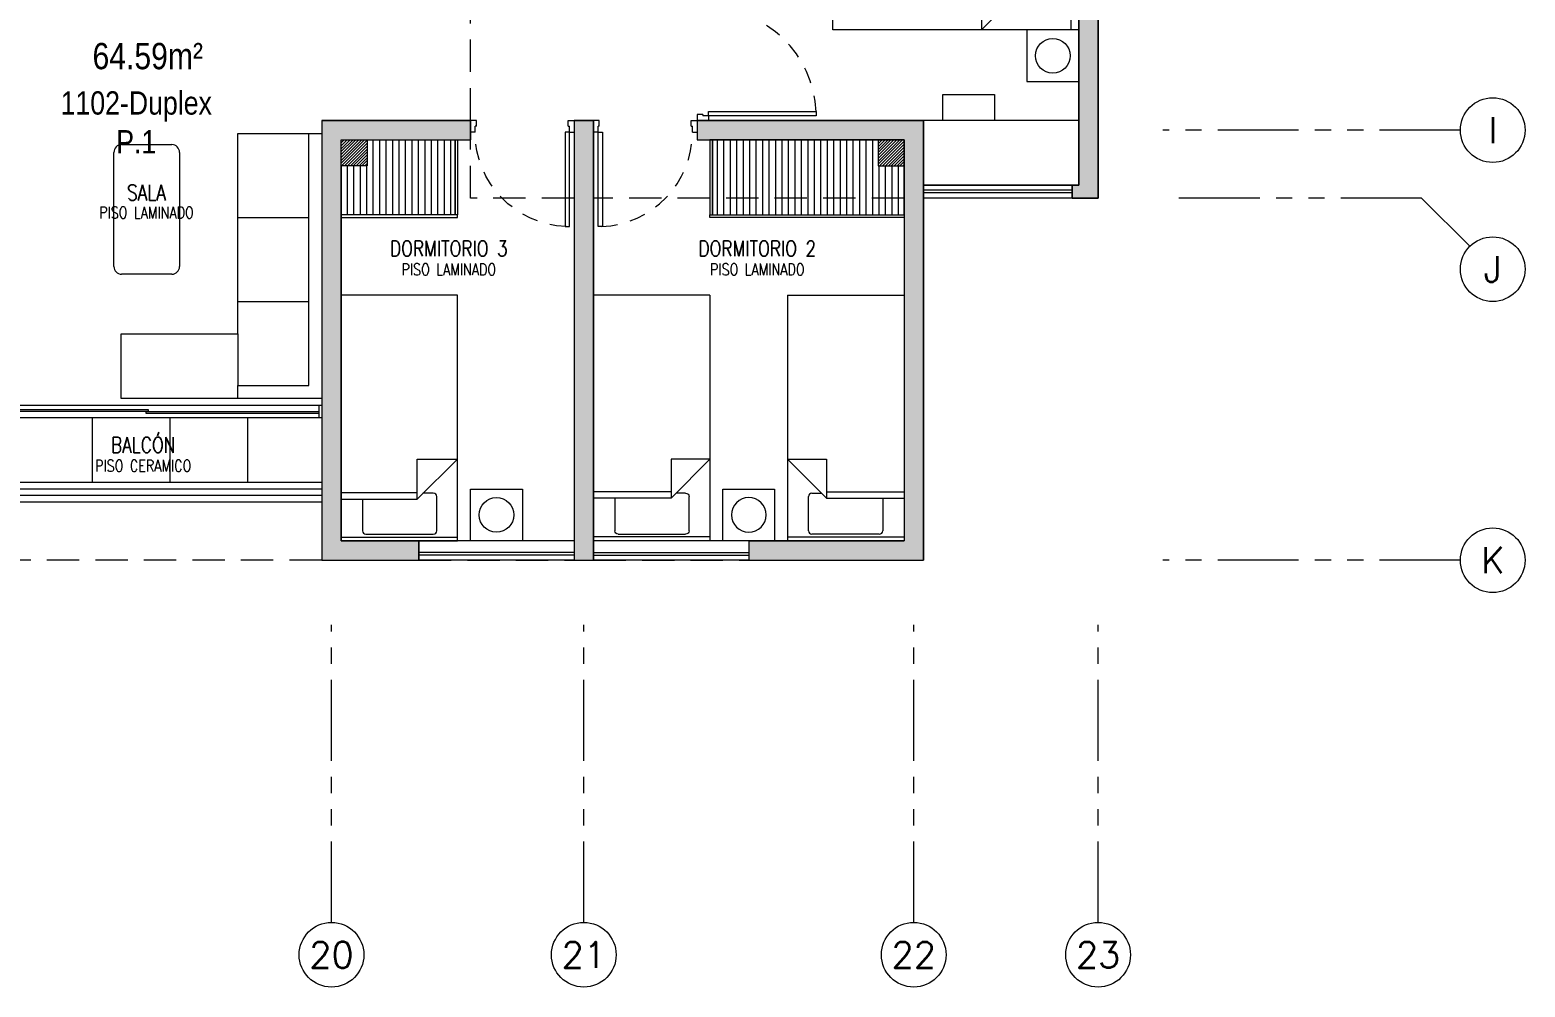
# Model space of a CAD drawing. Header units: millimetres. Extents: x 3765 to 3833, y 1327 to 1657.
# Drawn here: x 3810.27 to 3821.82, y 1403.44 to 1410.84 of the extents above; entities that cross this region are included whole.
import ezdxf
from ezdxf import colors
from ezdxf.entities.mleader import LeaderData, LeaderLine
from ezdxf.enums import TextEntityAlignment as Align
from ezdxf.math import Vec2, Vec3

# ---------------------------------------------------------------- set-up
doc = ezdxf.new("R2010")
doc.units = ezdxf.units.MM
for name, pattern in [('HIDDEN2', [0.1875, 0.125, -0.0625]), ('PHANTOM', [63.5, 31.75, -6.35, 6.35, -6.35, 6.35, -6.35]), ('PHANTOM2', [1.25, 0.625, -0.125, 0.125, -0.125, 0.125, -0.125]), ('X-REF_DP_Arquitectura$0$HIDDEN', [0.375, 0.25, -0.125])]:
    doc.linetypes.add(name, pattern=pattern)
doc.layers.get('0').update_dxf_attribs({"color": 251, "lineweight": 9})
doc.layers.get('DEFPOINTS').update_dxf_attribs({"color": 251, "lineweight": 9})
for name, color, linetype, lineweight in [('A-BARANDAS', 251, 'Continuous', 13), ('A-COTAS EXT', 251, 'Continuous', 13), ('A-EJES', 251, 'PHANTOM', 13), ('A-HATCH', 251, 'Continuous', 13), ('A-MOBILIARIO', 251, 'Continuous', 13), ('A-MURO BAJO', 251, 'Continuous', 13), ('A-MUROS', 251, 'Continuous', 13), ('A-NUMERACIONDEP', 251, 'Continuous', 13), ('A-TEXTO-ACABADO PISO', 251, 'Continuous', 13), ('A-TEXTO-AMBIENTE', 251, 'Continuous', 13), ('A-ÁREA TEXTO', 251, 'Continuous', 13), ('A_20_Estructuras', 251, 'Continuous', 13), ('A_50_TextoAmbiente', 251, 'Continuous', 13), ('A_50_Vigas', 251, 'X-REF_DP_Arquitectura$0$HIDDEN', 13), ('A_60_HatchEstructuras', 251, 'Continuous', 13), ('DLP_MOBILIARIO FIJO', 251, 'Continuous', 13)]:
    doc.layers.add(name, color=color, linetype=linetype, lineweight=lineweight)
doc.styles.add('R80', font='ARIALN.TTF', dxfattribs={"height": 2.03})
doc.styles.add('R80-100', font='ARIALN.TTF', dxfattribs={"height": 0.2032})
doc.styles.add('ROMANS', font='romans.shx', dxfattribs={"width": 0.8})

# ---------------------------------------------------------------- blocks, each defined once
blk = doc.blocks.new('EF-P112')
at = {"layer": 'A_60_HatchEstructuras'}
h = blk.add_hatch(color=256, dxfattribs=at)
h.dxf.hatch_style = 1
h.paths.add_polyline_path([(-1.6, -4.3), (-3.75, -4.3), (-3.75, -4.45), (-3.3, -4.45), (-3.3, -6.05), (-3.1, -6.05), (-3.1, -4.45), (-1.75, -4.45), (-1.75, -5.5), (-1.6, -5.5)], flags=17)
h.paths.add_polyline_path([(-1.6, -8.35), (-1.747, -8.35), (-1.75, -8.35), (-1.75, -9.4), (-3.1, -9.4), (-3.1, -7.8), (-3.3, -7.8), (-3.3, -9.4), (-3.75, -9.4), (-3.75, -9.55), (-1.6, -9.55)], flags=17)
h.paths.add_polyline_path([(-4.5, -7), (-1.75, -7), (-1.75, -7.6), (-1.6, -7.6), (-1.6, -7), (1.2, -7), (1.2, -10.95), (1.15, -10.95), (1.15, -11.05), (1.35, -11.05), (1.35, -2.8), (1.15, -2.8), (1.15, -2.9), (1.2, -2.9), (1.2, -6.85), (-1.6, -6.85), (-1.6, -6.25), (-1.75, -6.25), (-1.75, -6.85), (-4.5, -6.85), (-4.5, -4.3), (-4.65, -4.3), (-4.65, -6.85), (-7.5, -6.85), (-7.5, -7), (-4.65, -7), (-4.65, -9.55), (-4.5, -9.55)])
h = blk.add_hatch(color=256, dxfattribs=at)
h.dxf.hatch_style = 1
h.paths.add_polyline_path([(-4.5, -10.6), (-3.5, -10.6), (-3.5, -10.45), (-4.65, -10.45), (-4.65, -13.85), (-3.9, -13.85), (-3.9, -13.7), (-4.5, -13.7)])
h.paths.add_polyline_path([(-2.55, -10.45), (-2.7, -10.45), (-2.7, -13.85), (-2.55, -13.85)])
h.paths.add_polyline_path([(0, -10.45), (-1.75, -10.45), (-1.75, -10.6), (-0.15, -10.6), (-0.15, -13.7), (-1.35, -13.7), (-1.35, -13.85), (0, -13.85)])
at = {"layer": 'A_20_Estructuras'}
blk.add_lwpolyline([(-7.5, -7), (-4.65, -7), (-4.65, -9.55), (-4.5, -9.55), (-4.5, -7), (-1.75, -7), (-1.75, -7.6), (-1.6, -7.6), (-1.6, -7), (1.2, -7), (1.2, -10.95), (1.15, -10.95), (1.15, -11.05), (1.35, -11.05), (1.35, -2.8)], dxfattribs=at)
for points in [[(-4.5, -10.6), (-3.5, -10.6), (-3.5, -10.45), (-4.65, -10.45), (-4.65, -13.85), (-3.9, -13.85), (-3.9, -13.7), (-4.5, -13.7)], [(-2.55, -10.45), (-2.7, -10.45), (-2.7, -13.85), (-2.55, -13.85)], [(0, -10.45), (-1.75, -10.45), (-1.75, -10.6), (-0.15, -10.6), (-0.15, -13.7), (-1.35, -13.7), (-1.35, -13.85), (0, -13.85)]]:
    blk.add_lwpolyline(points, close=True, dxfattribs=at)
at = {"layer": 'A_50_Vigas'}
for p, q in [((1.15, -11.05), (0, -11.05)), ((-4.65, -13.85), (-7.35, -13.85)), ((-3.9, -13.85), (-2.7, -13.85)), ((-2.55, -13.85), (-1.35, -13.85))]:
    blk.add_line(p, q, dxfattribs=at)
for points in [[(-3.5, -10.45), (-3.5, -9.55)], [(-2.7, -11.05), (-3.5, -11.05), (-3.5, -10.6)], [(-0.15, -11.05), (-2.55, -11.05)]]:
    blk.add_lwpolyline(points, dxfattribs=at)
blk = doc.blocks.new('A$C77AB7FBD')
at = {"linetype": 'Continuous'}
for p, q in [((0, 0), (0, 1.9)), ((0.9, 1.9), (0, 1.9)), ((0.9, 1.87), (0, 1.87)), ((0.9, 0), (0.9, 1.9)), ((0.164, 1.57), (0.164, 1.822)), ((0.191, 1.849), (0.712, 1.849)), ((0.739, 1.822), (0.739, 1.558)), ((0.6, 1.57), (0, 1.57)), ((0.6, 1.52), (0, 1.52)), ((0.6, 1.27), (0.6, 1.57)), ((0.9, 1.27), (0.6, 1.57)), ((0.712, 1.532), (0.638, 1.532)), ((0.9, 1.27), (0.6, 1.27)), ((0.9, 0), (0, 0))]:
    blk.add_line(p, q, dxfattribs=at)
for centre, start, end in [((0.191, 1.822), 90, 180), ((0.712, 1.822), 0, 90), ((0.712, 1.558), 270, 0)]:
    blk.add_arc(centre, 0.0267, start, end, dxfattribs=at)
blk = doc.blocks.new('A$C2EBA15F5')
blk.add_lwpolyline([(0, 0.4), (0, 0), (0.4, 0), (0.4, 0.4)], close=True)
blk.add_circle((0.2, 0.2), 0.134)
blk = doc.blocks.new('CAMA PROYECCION')
for p, q in [((37.495, 40.642, 0), (37.495, 38.771, 0)), ((38.395, 40.642, 0), (37.495, 40.642, 0)), ((38.395, 38.771, 0), (38.395, 40.642, 0)), ((38.081, 39.374, 0), (38.395, 39.374, 0)), ((38.395, 39.374, 0), (38.081, 39.064, 0)), ((38.081, 39.064, 0), (38.081, 39.374, 0)), ((38.081, 39.113, 0), (37.495, 39.113, 0)), ((37.495, 39.064, 0), (38.081, 39.064, 0)), ((37.659, 39.064, 0), (37.659, 38.82, 0)), ((38.207, 39.111, 0), (38.127, 39.111, 0)), ((38.234, 38.82, 0), (38.234, 39.084, 0)), ((37.495, 38.742, 0), (37.495, 38.997, 0)), ((38.395, 38.742, 0), (38.395, 38.997, 0)), ((37.495, 38.771, 0), (38.395, 38.771, 0)), ((37.495, 38.742, 0), (38.395, 38.742, 0)), ((37.686, 38.794, 0), (38.207, 38.794, 0))]:
    blk.add_line(p, q)
at = {"elevation": 0}
blk.add_lwpolyline([(38.495, 38.742), (38.495, 39.142), (38.895, 39.142), (38.895, 38.742)], close=True, dxfattribs=at)
blk.add_circle((38.695, 38.942, 0), 0.134)
for centre, start, end in [((38.207, 39.084, 0), 0, 90), ((37.686, 38.82, 0), 180, 270), ((38.207, 38.82, 0), 270, 0)]:
    blk.add_arc(centre, 0.0267, start, end)
blk = doc.blocks.new('*U87')
for p, q in [((0.01, 0.755), (0.01, 0.8)), ((0.055, 0.755), (0.01, 0.755)), ((0.1, 0.765), (0.055, 0.765)), ((0.055, 0.755), (0.055, 0.765)), ((0.1, 0.765), (0.1, 0.8)), ((0.055, 0.045), (0.01, 0.045)), ((0.01, 0.045), (0.01, 0)), ((0.055, 0.045), (0.055, 0.035)), ((0.1, 0.035), (0.055, 0.035)), ((0.1, 0.035), (0.1, 0))]:
    blk.add_line(p, q)
blk.add_lwpolyline([(0.83, 0.07), (0.83, 0.035), (0.1, 0.035), (0.1, 0.07)], close=True)
at = {"color": 7, "linetype": 'HIDDEN2'}
blk.add_arc((0.1, 0.034), 0.731, 2.2301, 89.9672, dxfattribs=at)
blk = doc.blocks.new('*U86')
for p, q in [((0.01, 0.855), (0.01, 0.9)), ((0.055, 0.855), (0.01, 0.855)), ((0.1, 0.865), (0.055, 0.865)), ((0.055, 0.855), (0.055, 0.865)), ((0.1, 0.865), (0.1, 0.9)), ((0.055, 0.045), (0.01, 0.045)), ((0.01, 0.045), (0.01, 0)), ((0.055, 0.045), (0.055, 0.035)), ((0.1, 0.035), (0.055, 0.035)), ((0.1, 0.035), (0.1, 0))]:
    blk.add_line(p, q)
blk.add_lwpolyline([(0.93, 0.07), (0.93, 0.035), (0.1, 0.035), (0.1, 0.07)], close=True)
at = {"color": 7, "linetype": 'HIDDEN2'}
blk.add_arc((0.1, 0.034), 0.831, 2.2301, 89.9672, dxfattribs=at)
blk = doc.blocks.new('MESA CENTRO')
for p, q in [((-0.194, 0), (0.194, 0)), ((-0.254, -0.942), (-0.254, -0.06)), ((0.254, -0.06), (0.254, -0.942)), ((0.194, -1.002), (-0.194, -1.002))]:
    blk.add_line(p, q)
for centre, start, end in [((-0.194, -0.06), 90, 180), ((0.194, -0.06), 0, 90), ((-0.194, -0.942), 180, 270), ((0.194, -0.942), 270, 0)]:
    blk.add_arc(centre, 0.06, start, end)
blk = doc.blocks.new('SOFA SEC')
for p, q in [((0, 0.65), (0.1, 0.65)), ((0.1, 0.65), (0.1, 0.1)), ((0.5, 0.65), (0.1, 0.65)), ((0.75, 0.65), (0.75, 0.1)), ((1.4, 0.65), (1.4, 0.1)), ((0.1, 0.1), (2.05, 0.1))]:
    blk.add_line(p, q)
blk.add_lwpolyline([(0.5, 1.55), (0.5, 0.65), (2.05, 0.65), (2.05, 0), (0, 0), (0, 1.55)], close=True)
blk = doc.blocks.new('A$C3E6679A6')
for p, q in [((0, 1.904), (1.45, 1.904)), ((0, 1.844), (0, 1.904)), ((1.45, 1.904), (1.45, 1.844))]:
    blk.add_line(p, q)
at = {"linetype": 'Continuous'}
for p, q in [((0, 1.844), (1.45, 1.844)), ((0, 0.004), (0, 1.844)), ((0.187, 1.509), (0.187, 1.786)), ((0.217, 1.817), (0.641, 1.817)), ((0.672, 1.786), (0.672, 1.509)), ((0.778, 1.509), (0.778, 1.786)), ((0.809, 1.817), (1.233, 1.817)), ((1.263, 1.786), (1.263, 1.493)), ((1.45, 1.844), (1.45, 0.004)), ((0, 1.508), (1.095, 1.508)), ((1.45, 1.154), (1.095, 1.508)), ((1.095, 1.508), (1.095, 1.154)), ((1.095, 1.452), (0, 1.452)), ((1.233, 1.462), (1.142, 1.462)), ((1.095, 1.154), (1.45, 1.154)), ((1.45, 0.004), (0, 0.004))]:
    blk.add_line(p, q, dxfattribs=at)
for centre, start, end in [((0.217, 1.786), 90, 180), ((0.641, 1.786), 0, 90), ((0.809, 1.786), 90, 180), ((1.233, 1.786), 0, 90), ((1.233, 1.493), 270, 0)]:
    blk.add_arc(centre, 0.0306, start, end, dxfattribs=at)
at = {"layer": 'DEFPOINTS', "color": 0, "linetype": 'ByBlock'}
for p in [(0, 1.904), (0, 0)]:
    blk.add_point(p, dxfattribs=at)
blk = doc.blocks.new('DPTO 65_D1')
at = {"layer": 'A-HATCH'}
h = blk.add_hatch(dxfattribs=at)
h.set_pattern_fill('_USER', color=8, scale=0.6, double=1, pattern_type=0)
h.set_pattern_definition([(0, (-0.15005, 6.325), (0, 0.6), []), (90, (-0.15005, 6.325), (-0.6, 4e-17), [])])
h.paths.add_polyline_path([(-2.85, 6.325), (-0.15, 6.325), (-0.15, 5.825), (-2.85, 5.825)])
h = blk.add_hatch(dxfattribs=at)
h.set_pattern_fill('ANSI31', color=8, scale=0.005, angle=180)
h.paths.add_polyline_path([(-7.35, 3.875), (-7.15, 3.875), (-7.15, 3.675), (-7.35, 3.675)])
h = blk.add_hatch(dxfattribs=at)
h.set_pattern_fill('ANSI31', color=8, scale=0.005)
h.set_pattern_definition([(45, (-72.590967, -25.000034), (-0.01122532, 0.01122532), [])])
h.paths.add_polyline_path([(-3, 3.875), (-3.2, 3.875), (-3.2, 3.675), (-3, 3.675)])
at = {"layer": 'DLP_MOBILIARIO FIJO'}
h = blk.add_hatch(dxfattribs=at)
h.set_pattern_fill('_USER', color=8, scale=0.05, angle=450, pattern_type=0)
h.set_pattern_definition([(90, (-22.93, -16.620034), (-0.05, 2e-17), [])])
h.paths.add_polyline_path([(-5.87, 4.255), (-5.87, 3.675), (-7.15, 3.675), (-7.15, 3.875), (-7.35, 3.875), (-7.35, 4.255)])
h = blk.add_hatch(dxfattribs=at)
h.set_pattern_fill('_USER', color=8, scale=0.05, angle=270, pattern_type=0)
h.set_pattern_definition([(270, (-24.92, -16.620034), (0.05, -9e-18), [])])
h.paths.add_polyline_path([(-3.88, 4.255), (-3, 4.255), (-3, 3.875), (-3.2, 3.875), (-3.2, 3.675), (-3.88, 3.675)])
at = {"layer": 'A-BARANDAS', "color": 8, "elevation": 0}
for points in [[(-2.85, 6.425), (-0.15, 6.425)], [(-2.85, 6.375), (-0.15, 6.375)]]:
    blk.add_lwpolyline(points, dxfattribs=at)
at = {"layer": 'A-MOBILIARIO', "color": 8}
blk.add_lwpolyline([(-8.7, 3.525), (-7.5, 3.525), (-7.5, 4.025), (-8.65, 4.025)], dxfattribs=at)
blk.add_lwpolyline([(-8.05, 3.325), (-8.05, 3.525), (-7.65, 3.525), (-7.65, 3.325)], close=True, dxfattribs=at)
at = {"layer": 'A-MURO BAJO', "color": 8}
for p, q in [((-6.15, 6.925), (-4.95, 6.925)), ((-4.8, 6.925), (-3.6, 6.925)), ((-6.15, 6.775), (-4.95, 6.775)), ((-4.8, 6.775), (-3.6, 6.775)), ((-2.83, 5.825, 0), (-0.17, 5.825, 0)), ((-0.17, 5.725, 0), (-2.83, 5.725, 0)), ((-8.65, 4.125), (-7.5, 4.125)), ((-8.65, 4.025), (-7.5, 4.025))]:
    blk.add_line(p, q, dxfattribs=at)
at = {"layer": 'A-MURO BAJO', "color": 8, "elevation": 0}
for points in [[(-2.85, 6.475), (-0.15, 6.475)], [(-2.85, 6.325), (-0.15, 6.325)]]:
    blk.add_lwpolyline(points, dxfattribs=at)
at = {"layer": 'A-MUROS', "color": 8}
for p, q in [((-6.15, 6.925), (-7.5, 6.925)), ((-7.5, 3.525), (-7.5, 6.925)), ((-6.15, 6.775), (-6.15, 6.925)), ((-4.8, 6.925), (-4.95, 6.925)), ((-4.95, 3.525), (-4.95, 6.925)), ((-4.8, 3.525), (-4.8, 6.925)), ((-2.85, 6.925), (-3.6, 6.925)), ((-3.6, 6.775), (-3.6, 6.925)), ((-2.85, 3.525), (-2.85, 6.925)), ((-6.15, 6.775), (-7.35, 6.775)), ((-7.35, 3.875), (-7.35, 6.775)), ((-3, 6.775), (-3.6, 6.775)), ((-3, 3.875), (-3, 6.775)), ((-8.85, 4.125), (-8.85, -0.075)), ((-7.15, 3.875), (-7.35, 3.875)), ((-7.15, 3.675), (-7.15, 3.875)), ((-3.2, 3.675), (-3.2, 3.875)), ((-3.2, 3.875), (-3, 3.875)), ((-5.75, 3.675), (-7.15, 3.675)), ((-5.75, 3.525), (-5.75, 3.675)), ((-3.2, 3.675), (-4, 3.675)), ((-4, 3.525), (-4, 3.675)), ((-5.75, 3.525), (-7.5, 3.525)), ((-4.8, 3.525), (-4.95, 3.525)), ((-2.85, 3.525), (-4, 3.525))]:
    blk.add_line(p, q, dxfattribs=at)
blk.add_lwpolyline([(-8.85, 4.125), (-8.65, 4.125), (-8.65, 4.025), (-8.7, 4.025), (-8.7, 0.075)], dxfattribs=at)
at = {"layer": 'DLP_MOBILIARIO FIJO', "color": 8}
for p, q in [((-4.95, 6.885), (-6.15, 6.885)), ((-4.95, 6.865), (-6.15, 6.865)), ((-4.8, 6.885), (-3.6, 6.885)), ((-4.8, 6.865), (-3.6, 6.865)), ((-8.65, 4.085), (-7.5, 4.085)), ((-8.65, 4.065), (-7.5, 4.065))]:
    blk.add_line(p, q, dxfattribs=at)
at = {"layer": 'DLP_MOBILIARIO FIJO', "color": 8, "elevation": 0}
for points in [[(-2.83, 5.725), (-2.85, 5.725), (-2.85, 5.825), (-2.83, 5.825)], [(-1.49, 5.788), (-2.83, 5.788), (-2.83, 5.778), (-1.49, 5.778)], [(-1.51, 5.763), (-0.17, 5.763), (-0.17, 5.773), (-1.51, 5.773)], [(-5.85, 4.275), (-5.85, 4.255), (-7.35, 4.255), (-7.35, 4.275)], [(-5.87, 3.675), (-5.85, 3.675), (-5.85, 4.255), (-5.87, 4.255)], [(-3.9, 4.275), (-3.9, 4.255), (-3, 4.255), (-3, 4.275)], [(-3.88, 3.675), (-3.9, 3.675), (-3.9, 4.255), (-3.88, 4.255)]]:
    blk.add_lwpolyline(points, close=True, dxfattribs=at)
at = {"layer": 'DLP_MOBILIARIO FIJO', "color": 8}
for points in [[(-7.35, 3.675), (-5.87, 3.675), (-5.87, 4.255), (-7.35, 4.255)], [(-3, 3.675), (-3.88, 3.675), (-3.88, 4.255), (-3, 4.255)]]:
    blk.add_lwpolyline(points, close=True, dxfattribs=at)
at = {"layer": 'A-MOBILIARIO', "color": 8}
for name, p in [('A$C77AB7FBD', (-7.35, 4.875)), ('A$C2EBA15F5', (-8.7, 2.825))]:
    blk.add_blockref(name, p, dxfattribs=at)
at = {"layer": 'A-MOBILIARIO', "color": 8, "extrusion": (0, 0, -1), "zscale": -1}
blk.add_blockref('A$C2EBA15F5', (5.95, 6.375), dxfattribs=at)
at = {"layer": 'A-MOBILIARIO', "color": 8, "xscale": -1}
blk.add_blockref('A$C77AB7FBD', (-4.95, 4.875), dxfattribs=at)
at = {"layer": 'A-MOBILIARIO', "color": 8}
for name, p, rotation in [('CAMA PROYECCION', (34.495, 45.517, 0), 180), ('SOFA SEC', (-2.85, 5.675, 0), 269.9995671478981), ('MESA CENTRO', (-1.497, 4.714, 0), 359.999977420888), ('*U87', (-4.95, 3.515), 90), ('*U86', (-5.74, 3.525), 180)]:
    blk.add_blockref(name, p, dxfattribs=dict(at, rotation=rotation))
at = {"layer": 'A-MOBILIARIO', "color": 8, "xscale": -1.000000000000004, "rotation": 270}
blk.add_blockref('*U87', (-4.8, 3.515), dxfattribs=at)
at = {"layer": 'A-MOBILIARIO', "color": 8, "extrusion": (0, 0, -1), "xscale": -1.000000000000004, "zscale": -1.000000000000004, "rotation": 270}
blk.add_blockref('A$C3E6679A6', (6.796, 1.375), dxfattribs=at)
blk = doc.blocks.new('TC_P10')
at = {"rotation": 180}
blk.add_blockref('DPTO 65_D1', (41.2, 4.125), dxfattribs=at)
blk = doc.blocks.new('TEXTO AMBIENTES P10')
at = {"layer": 'A-TEXTO-ACABADO PISO', "char_height": 0.09, "attachment_point": 2, "rotation": 360, "style": 'ROMANS'}
for width, insert in [(1.03452, (41.345, -11.117, 0)), (1.20225, (43.682, -11.557)), (1.20225, (46.066, -11.557))]:
    blk.add_mtext_dynamic_manual_height_columns('PISO LAMINADO', width=width, gutter_width=12.5, heights=[0], dxfattribs=dict(at, insert=insert))
at = {"layer": 'A-TEXTO-ACABADO PISO', "insert": (41.32, -13.075), "char_height": 0.09, "attachment_point": 2, "style": 'ROMANS'}
blk.add_mtext_dynamic_manual_height_columns('PISO CERAMICO', width=1.20225, gutter_width=12.5, heights=[0], dxfattribs=at)
at = {"layer": 'A-TEXTO-AMBIENTE', "style": 'ROMANS', "width": 0.8}
for s, p in [('SALA', (41.345, -11.068, 0)), ('DORMITORIO 3', (43.682, -11.5, 0)), ('DORMITORIO 2', (46.066, -11.5, 0)), ('BALCÓN', (41.32, -13.019, 0))]:
    blk.add_text(s, height=0.12, dxfattribs=at).set_placement(p, align=Align.CENTER)
blk = doc.blocks.new('_Dot')
at = {"color": 0, "linetype": 'ByBlock', "lineweight": -2}
blk.add_line((-0.5, 0), (-1, 0), dxfattribs=at)
at = {"color": 0, "linetype": 'ByBlock', "const_width": 0.5}
blk.add_lwpolyline([(-0.25, 0, 1), (0.25, 0, 1)], format="xyb", close=True, dxfattribs=at)
blk = doc.blocks.new('Ejes_Torre C')
at = {"layer": 'A-COTAS EXT'}
blk.add_line((52.55, 2.8), (52.923, 2.427), dxfattribs=at)
at = {"layer": 'A-EJES', "linetype": 'PHANTOM2'}
for points in [[(52.85, 3.325), (50.55, 3.325)], [(52.55, 2.8), (50.55, 2.8)], [(52.85, 0), (50.55, 0)], [(44.125, -2.8), (44.125, -0.5)], [(46.075, -2.8), (46.075, -0.5)], [(48.625, -2.8), (48.625, -0.5)], [(50.05, -2.8), (50.05, -0.5)]]:
    blk.add_lwpolyline(points, dxfattribs=at)
at = {"layer": 'A-EJES', "linetype": 'Continuous'}
for centre in [(53.1, 3.325), (53.1, 2.25), (53.1, 0), (44.125, -3.05), (46.075, -3.05), (48.625, -3.05), (50.05, -3.05)]:
    blk.add_circle(centre, 0.25, dxfattribs=at)
at = {"layer": 'A-EJES', "linetype": 'Continuous', "style": 'ROMANS'}
for s, p in [('I', (53.1, 3.325)), ('J', (53.1, 2.25)), ('K', (53.1, 0))]:
    blk.add_text(s, height=0.2, rotation=0, dxfattribs=at).set_placement(p, align=Align.MIDDLE_CENTER)
for s, p in [('20', (44.125, -3.05)), ('21', (46.075, -3.05)), ('22', (48.625, -3.05)), ('23', (50.05, -3.05))]:
    blk.add_text(s, height=0.2, dxfattribs=at).set_placement(p, align=Align.MIDDLE_CENTER)
blk = doc.blocks.new('pisos superiores')
at = {"layer": 'A-MOBILIARIO'}
blk.add_lwpolyline([(21.75, -9.975), (21.75, -10.475), (22.95, -10.475), (22.95, -9.975)], close=True, dxfattribs=at)
at = {"layer": 'A-MUROS'}
for p, q in [((23.1, -2.325, 0), (23.1, -10.575, 0)), ((23.1, -10.575, 0), (22.9, -10.575, 0))]:
    blk.add_line(p, q, dxfattribs=at)
at = {"layer": 'A-MUROS', "elevation": 0}
blk.add_lwpolyline([(22.9, -10.575), (22.9, -10.475), (22.95, -10.475), (22.95, -6.525)], dxfattribs=at)
blk = doc.blocks.new('N.01')
at = {"layer": 'A-MUROS', "elevation": 0}
for points in [[(27.1, 2.3), (27.1, 2.3), (27.25, 2.3), (27.25, 10.55), (27.1, 10.55)], [(27.1, 6.35), (27.1, 2.4)]]:
    blk.add_lwpolyline(points, dxfattribs=at)
blk = doc.blocks.new('areas-TE')
at = {"layer": 'A-ÁREA TEXTO', "color": 8, "insert": (40.928, -85.057, 0), "char_height": 0.2032, "width": 2.29445, "attachment_point": 7, "style": 'R80-100'}
blk.add_mtext('\\pxql;64.59m²', dxfattribs=at)
at = {"layer": 'A-NUMERACIONDEP'}
ml = blk.add_multileader_mtext('Standard', dxfattribs=at)
ml.set_content('1102-Duplex P.1', color=256, style='R80')
ml.set_leader_properties(color=256)
ml.set_arrow_properties(name='DOT')
ml.build(insert=Vec2(0, 0))
ml.multileader.update_dxf_attribs({"leader_type": 0, "has_text_frame": 1, "text_left_attachment_type": 2, "text_right_attachment_type": 2, "dogleg_length": 0.36, "arrow_head_size": 0.06, "scale": 0.06})
ctx = ml.context
ctx.base_point, ctx.scale, ctx.char_height, ctx.arrow_head_size, ctx.landing_gap_size, ctx.plane_origin = Vec3(40.468, -85.34), 0.06, 0.18, 0.06, 0.06, Vec3(40.3, -85.345)
ctx.left_attachment, ctx.right_attachment, ctx.text_align_type = 2, 2, 1
notes = []
notes.append((ctx, [(0, (1, 1, 0), (42.155, -85.34), (-1, 0), 0.0917, [(0, [(42.442, -84.991)], 0, [])])]))
ctx.mtext.insert, ctx.mtext.width, ctx.mtext.alignment, ctx.mtext.flow_direction = Vec3(41.266, -85.225), 1.50057, 2, 5
for ctx, leaders in notes:
    for number, flags, end, landing, length, lines in leaders:
        leader = LeaderData()
        leader.index, (leader.has_last_leader_line, leader.has_dogleg_vector, leader.attachment_direction) = number, flags
        leader.last_leader_point, leader.dogleg_vector, leader.dogleg_length = Vec3(end), Vec3(landing), length
        for number, points, colour, breaks in lines:
            line = LeaderLine()
            line.index, line.vertices, line.color, line.breaks = number, Vec3.list(points), colors.encode_raw_color(colour), breaks
            leader.lines.append(line)
        ctx.leaders.append(leader)

msp = doc.modelspace()

# ---------------------------------------------------------------- block references
msp.add_blockref('EF-P112', (3817.172, 1420.588))

# ---------------------------------------------------------------- next in the draw order: block references
msp.add_blockref('TC_P10', (3768.472, 1409.538))

# ---------------------------------------------------------------- next in the draw order: block references
msp.add_blockref('areas-TE', (3769.822, 1495.588))
at = {"layer": 'A-EJES'}
msp.add_blockref('Ejes_Torre C', (3768.472, 1406.738), dxfattribs=at)
at = {"layer": 'A-MURO BAJO'}
msp.add_blockref('pisos superiores', (3795.422, 1420.113), dxfattribs=at)
at = {"layer": 'A_50_TextoAmbiente'}
msp.add_blockref('TEXTO AMBIENTES P10', (3769.822, 1420.588), dxfattribs=at)

# ---------------------------------------------------------------- next in the draw order: block references
msp.add_blockref('N.01', (3791.272, 1407.238, 0))

doc.saveas('drawing.dxf')
